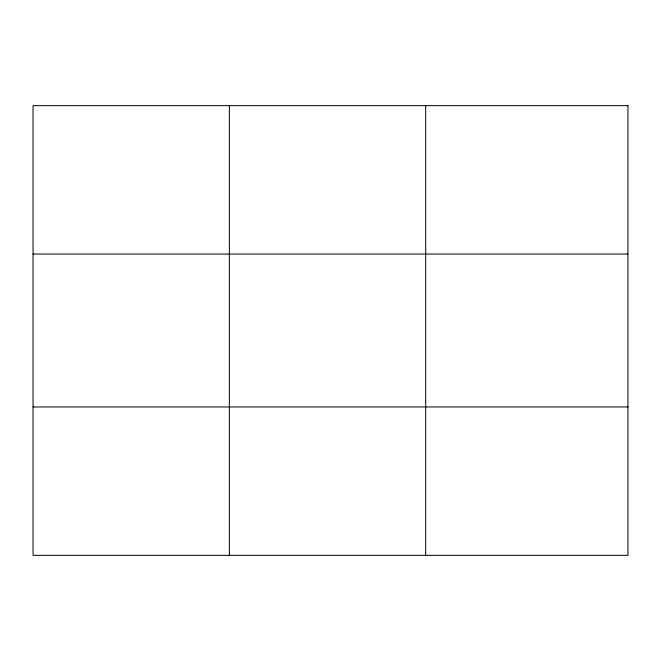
<?xml version="1.0" encoding="UTF-8"?>
<svg xmlns="http://www.w3.org/2000/svg" width="661" height="661" viewBox="0 0 661 661"><rect width="100%" height="100%" fill="white"/><g stroke="black" fill="none" stroke-linecap="round" stroke-linejoin="round"><path stroke-width="0.99" d="M229.367 555.347L229.367 105.653M425.684 555.347L425.684 105.653M33.05 254.047L627.95 254.047M33.05 406.953L627.95 406.953M627.95 105.653L627.95 555.347L33.05 555.347L33.05 105.653L627.95 105.653"/></g></svg>
